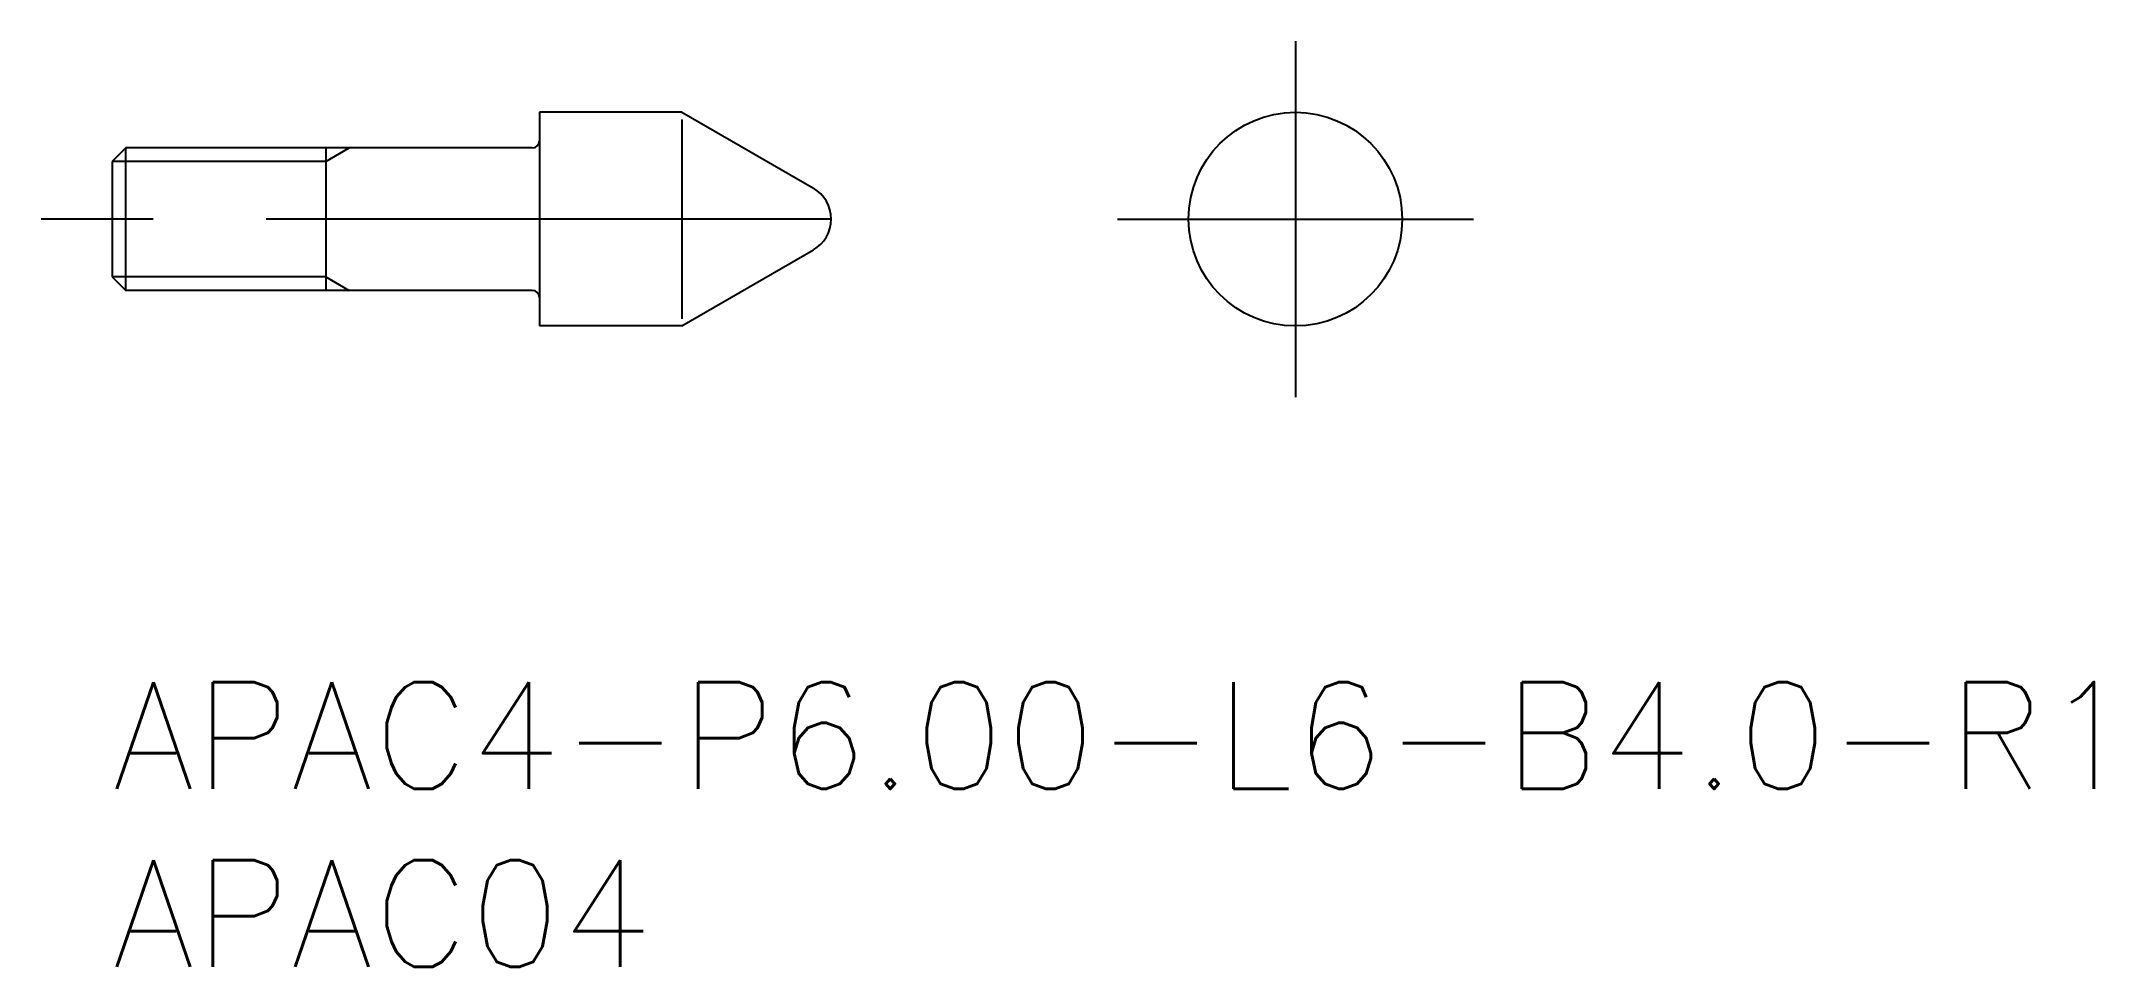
# Model space of a CAD drawing. Extents: x -2 to 55.7, y -8 to 18.
import ezdxf

# ---------------------------------------------------------------- set-up
doc = ezdxf.new("R2010")
doc.units = 0
doc.header["$LTSCALE"] = 0.5
doc.linetypes.add('CENTER', pattern=[50.8, 31.75, -6.35, 6.35, -6.35])
for name, color, linetype in [('MSM_CENTER', 1, 'CENTER'), ('MSM_CONTINUOUS', 7, 'CONTINUOUS'), ('MSM_NARROW', 5, 'CONTINUOUS'), ('MSM_PART_NUMBER', 7, 'CONTINUOUS')]:
    doc.layers.add(name, color=color, linetype=linetype)
doc.styles.get("Standard").update_dxf_attribs({"font": 'txt.shx', "height": 1, "bigfont": 'bigfont.shx'})

# ---------------------------------------------------------------- blocks, each defined once
blk = doc.blocks.new('*U12')
at = {"layer": 'MSM_PART_NUMBER'}
blk.add_text('APAC4-P6.00-L6-B4.0-R1', height=3, dxfattribs=at).set_placement((0, -3))
blk = doc.blocks.new('*U13')
at = {"layer": 'MSM_PART_NUMBER'}
blk.add_text('APAC04', height=3, dxfattribs=at).set_placement((0, -8))

msp = doc.modelspace()

# ---------------------------------------------------------------- linework, layer by layer
at = {"layer": 'MSM_CENTER'}
for p, q in [((33.238, 18), (33.238, 8)), ((20.2, 13), (-2, 13)), ((28.238, 13), (38.238, 13))]:
    msp.add_line(p, q, dxfattribs=at)
at = {"layer": 'MSM_CONTINUOUS'}
for p, q in [((12, 16), (12, 10)), ((16, 16), (12, 16)), ((16, 16), (19.696, 13.866)), ((0.379, 15), (0, 14.621)), ((11.8, 15), (0.379, 15)), ((0.379, 11), (0.379, 15)), ((6, 15), (6, 11)), ((0, 14.621), (0, 11.379)), ((16, 10), (19.696, 12.134)), ((0, 11.379), (0.379, 11)), ((11.8, 11), (0.379, 11)), ((16, 10), (12, 10))]:
    msp.add_line(p, q, dxfattribs=at)
msp.add_circle((33.238, 13), 3, dxfattribs=at)
for centre, radius, start, end in [((11.8, 15.2), 0.2, 270, 360), ((19.199, 13), 1, 63.2149, 63.55456), ((19.196, 13), 1, 300, 60), ((19.199, 13), 1, 296.44544, 296.7851), ((11.8, 10.8), 0.2, 0, 90)]:
    msp.add_arc(centre, radius, start, end, dxfattribs=at)
at = {"layer": 'MSM_NARROW'}
for p, q in [((16, 15.8), (16, 10.2)), ((6, 14.621), (6.656, 15)), ((6, 14.621), (0, 14.621)), ((6, 11.379), (0, 11.379)), ((6, 11.379), (6.656, 11))]:
    msp.add_line(p, q, dxfattribs=at)

# ---------------------------------------------------------------- block references
at = {"layer": 'MSM_CONTINUOUS'}
for name in ['*U12', '*U13']:
    msp.add_blockref(name, (0, 0), dxfattribs=at)

doc.saveas('drawing.dxf')
